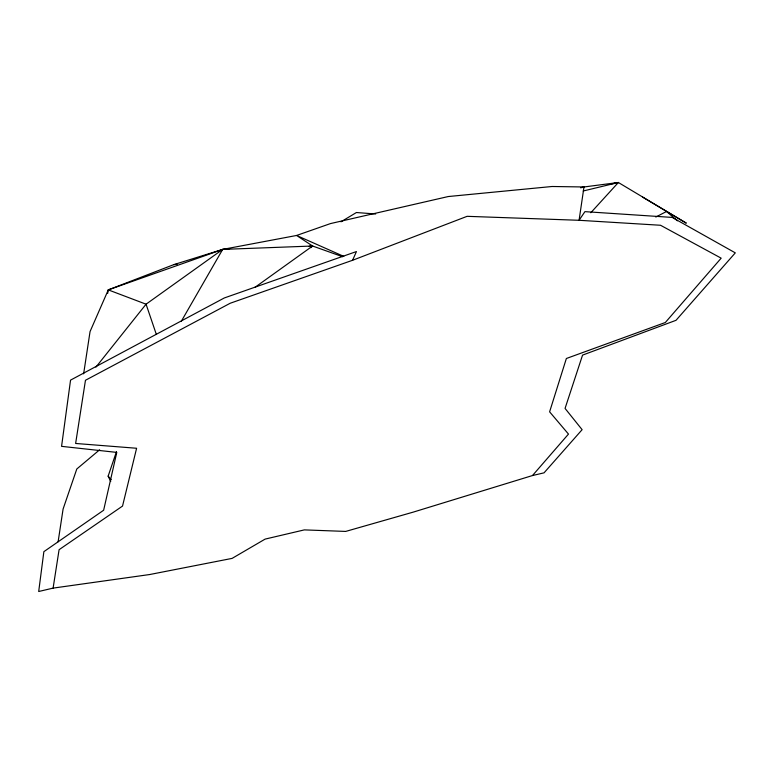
<?xml version="1.0" encoding="UTF-8"?>
<svg xmlns="http://www.w3.org/2000/svg" width="774" height="774" viewBox="0 0 774 774"><rect width="100%" height="100%" fill="white"/><g stroke="black" fill="none" stroke-linecap="round" stroke-linejoin="round"><path stroke-width="1.16" d="M642.623 197.118L686.296 223.144L618.378 182.5L583.983 186.969L579.078 220.29L467.109 216.323L352.576 260.277L230.217 303.244L85.469 380.266L75.629 443.463L136.601 448.262L122.534 506.07L59.085 549.695L53.106 588.114L38.7 591.5L43.866 551.669L103.639 510.24L116.787 452.403L61.572 446.346L70.55 380.121L224.305 297.961L356.446 251.55L352.576 260.277M58.118 541.79L63.091 509.04L76.8 468.986L99.653 449.771M83.631 373.852L90.055 331.572L108.283 289.882L173.753 264.65L222.68 249.402L296.587 235.47L330.459 223.589L448.262 196.538L552.104 186.495L583.983 186.969L581.671 187.598M107.692 293.394L108.283 289.882L222.68 249.402L229.791 248.618M110.711 481.486L108.147 476.145L116.468 451.658M181.358 321.191L222.68 249.402L312.59 246.016L342.582 256.707M95.937 367.118L146.063 304.192L222.68 249.402M532.483 475.546L568.484 434.079L549.608 411.826L566.365 358.497L665.34 322.497L721.174 258.168L660.532 225.263L579.078 220.29L584.921 211.641L672.209 217.417L735.3 252.866L676.021 320.31L582.551 355.121L565.059 408.42L582.116 429.676L544.045 472.837L532.483 475.546L413.152 512.146L345.688 531.419L304.337 529.89L265.124 539.101L232.094 558.393L149.701 574.531L53.106 588.114M590.804 212.744L618.378 182.5L611.266 183.922M310.838 247.661L312.59 246.016L296.587 235.47L343.791 256.387M254.83 287.444L312.59 246.016L310.239 245.59M340.966 221.819L356.417 212.521L375.69 213.992M655.81 217.039L666.53 211.486L677.453 220.822M310.326 246.838L312.59 246.016L309 246.5M616.094 183.148L618.378 182.5L583.19 191.004M580.481 187.763L583.983 186.969M173.753 264.65L177.343 264.166M108.283 289.882L146.063 304.192L156.338 334.416M108.147 476.145L111.214 479.735"/></g></svg>
